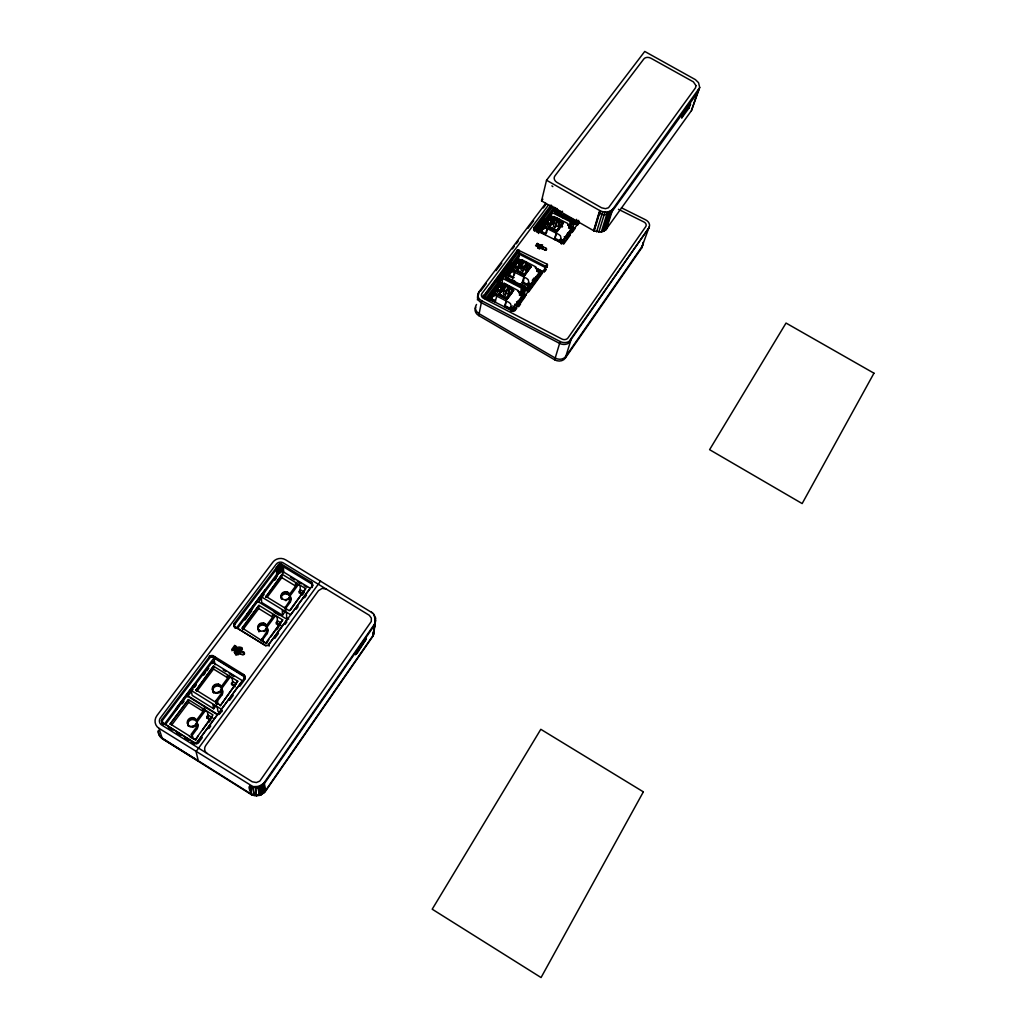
<?xml version="1.0" encoding="UTF-8"?>
<svg xmlns="http://www.w3.org/2000/svg" width="1029" height="1029" viewBox="0 0 1029 1029"><rect width="100%" height="100%" fill="white"/><g stroke="black" fill="none" stroke-linecap="round" stroke-linejoin="round"><path stroke-width="1.5" d="M290.332 610.261L305.677 588.627L282.178 574.298L265.791 597L282.178 574.298M311.285 582.195L312.597 585.874L311.285 582.195L281.727 564.239L278.962 564.342L234.483 622.931L234.239 626.944L234.046 623.754M311.954 584.266L311.98 582.787M312.494 585.269L312.07 587.546L312.61 584.408M312.417 585.025L312.43 583.546M491.708 296.069L492.196 295.336M547.557 265.045L513.574 311.453L483.347 296.198L517.677 249.815L547.016 264.157L547.287 267.386M527.71 288.274L527.838 285.779L529.292 283.798L528.16 279.682L526.514 278.319L513.124 271.45L509.316 273.534L505.869 277.033L527.71 288.274L540.328 271.064L536.533 268.595M509.406 272.389L509.908 271.63M599.675 210.521C603.701 212.759 609.438 212.759 612.744 209.221L699.72 87.516L698.524 82.667L695.398 79.632L644.746 51.45L546.528 180.229L541.55 200.887L594.17 230.985L601.283 232.039L605.579 230.149L691.437 110.643L698.845 88.828L698.138 91.954L611.959 211.691C609.644 215.28 597.167 216.45 599.675 210.521L546.528 180.229M512.674 305.935L514.487 306.874L514.577 307.928L512.275 311.08M483.296 295.207L483.167 297.278L517.484 251.925L547.299 267.141M489.007 299.117L493.123 301.15M491.039 300.236L491.926 299.027L491.54 297.342L490.048 299.349L495.052 301.947L495.656 301.137L491.129 298.796L492.029 297.587M494.1 294.127L492.724 292.789L494.512 290.397L496.402 291.374M576.6 219.344L576.433 221.827L555.12 211.125L556.972 208.655M492.685 293.406L494.512 290.397M495.271 294.95A3.331 2.701 5.5 0 1 494.332 292.995L496.029 290.654A3.331 2.701 5.5 0 1 498.55 290.564L500.364 291.927L498.165 294.873L506.963 299.426L513.818 290.139L508.815 287.567M507.027 299.143L506.86 298.243L499.284 294.32L505.213 286.178L498.538 294.757L507.027 299.143L513.445 290.474L508.969 288.339M505.599 277.496A1.389 1.119 6 0 0 506.088 279.052L526.424 289.509A1.389 1.132 6.9 0 0 528.314 289.175L532.006 282.975L528.417 288.249A1.389 1.132 6.9 0 1 526.514 288.583L506.165 278.113A1.389 1.119 6 0 1 505.676 276.557L509.612 271.476M500.917 290.127L501.11 287.567L504.274 283.322L518.307 290.615L520.545 295.722L523.349 292.249L523.671 289.085L522.526 288.493M502.139 283.863L502.564 278.37L517.42 258.523L524.263 262.022M502.371 291.04L502.576 288.403L505.059 285.625M503.76 286.165L502.564 291.13L503.76 286.165L505.882 287.258L507.233 285.457L509.059 286.396L508.738 290.152M502.859 287.374L504.995 288.467L503.644 290.281L503.348 294.037L505.162 294.976L506.5 293.162L506.821 289.406L508.943 290.512L508.622 294.255L506.5 293.162M541.756 229.107L542.283 228.309M505.162 294.976L505.471 291.22L506.821 289.406M511.696 307.774L510.448 307.131L509.561 308.353L505.02 305.999L504.905 307.427L506.229 300.982L504.429 306.809L510.204 309.806L511.696 307.774L510.487 303.696L508.828 302.32L495.322 295.323L491.54 297.342M507.799 278.962L507.721 279.888L508.519 278.833L507.323 278.216M512.764 290.075C494.576 309.112 521.78 288.969 508.982 288.133M507.503 290.705L507.709 288.21L509.059 286.396M508.365 280.595L508.609 277.791M509.805 273.791L508.802 276.428L509.677 275.245L509.316 273.534M511.76 270.473L510.423 269.135L512.172 266.794L514.037 267.759M507.709 288.21L509.844 289.303L508.622 294.255M510.371 269.765L512.172 266.794M512.056 282.049L512.249 279.772L514.05 280.698L513.844 282.975M510.333 308.571L510.448 307.131M514.397 274.884L514.629 272.222L512.815 278.062L507.85 275.502M517.008 252.195L517.201 250.086M514.513 284.068L514.783 281.033M517.484 251.925L517.677 249.815M512.957 271.244A3.293 2.65 6.3 0 1 512.018 269.328L513.677 267.038A3.293 2.65 6.3 0 1 516.159 266.948L517.574 268.222M518.076 251.822L518.269 249.713M524.713 275.219L524.558 274.319L517.047 270.46L522.848 262.485L516.301 270.897L524.713 275.219L530.99 266.73L526.591 264.402M518.667 251.912L518.86 249.803M518.384 260.376L518.963 254.047L544.997 267.334L544.47 271.797M518.552 266.447L518.796 263.848L521.896 259.707L535.8 266.871L537.948 272.003L539.389 270.048M244.773 677.764L196.629 742.745L193.684 742.488L161.926 722.165L161.965 719.361L210.148 655.795L213.054 655.653L243.564 674.509L244.748 675.924L244.915 679.063L244.748 675.924M245.069 678.137L243.719 675.809L213.286 657.004L210.392 657.145L162.338 720.583L162.904 724.12L162.531 722.911M519.864 268.698L520.25 264.685L522.681 261.958M515.207 305.06L516.622 305.793L518.449 302.77L516.545 301.793M522.372 268.415L520.275 267.334L521.51 262.356L523.62 263.424L524.931 261.662L526.732 262.588L526.346 266.395M520.777 263.463L521.021 260.864L517.201 263L513.522 267.18M520.635 263.527L522.732 264.607L521.42 266.382L521.06 270.177L522.861 271.103L524.173 269.341L524.546 265.533L526.655 266.614L526.269 270.408L524.173 269.341M516.622 305.793L518.449 302.77M521.484 275.206L521.562 274.37L520.854 275.322M520.738 293.316L521.163 289.033L524.906 290.963L524.468 295.233M522.861 271.103L523.234 267.308L524.546 265.533M520.931 293.895L521.021 292.969L522.681 293.818A1.402 1.132 6.6 0 1 523.182 295.4L519.272 301.523L518.063 300.905M521.754 287.052L521.973 284.776L520.185 283.85M521.986 291.374L522.256 288.712L525.69 290.5M523.427 282.306L523.954 277.007L522.102 282.834L527.838 285.779M525.047 268.157L525.292 265.623M522.243 296.802L522.346 295.773M524.571 274.1L530.334 266.318L524.571 274.1L517.06 270.254M524.867 287.734L524.764 288.66L525.549 287.593M526.732 262.588L525.42 264.35L527.53 265.431L526.269 270.408M496.454 289.728L497.02 288.879M496.698 288.827L500.377 283.631A1.389 1.132 5.7 0 1 502.281 283.309L503.927 284.158M529.292 283.798L528.07 283.168L527.916 284.621L522.693 282.049L522.102 282.834M551.055 204.99L533.845 227.898L533.614 230.033L551.75 205.877M561.358 244.092L564.033 239.307L561.474 243.153M538.218 246.175L538.463 244.066L537.267 243.461L537.717 246.87L539.672 246.536M534.09 281.933L535.89 278.962L534.09 281.933L532.688 281.213M537.601 248.028L538.463 244.066M538.321 247.076L539.183 244.619L542.605 244.941L541.949 245.828L539.878 245.584A1.595 1.273 7.4 0 0 539.067 246.69L540.264 248.105L539.595 249.005L538.128 247.835L537.833 245.918M542.103 231.795L541.794 230.059L540.392 231.949L545.28 234.419L545.846 233.66L541.421 231.422L542.27 230.303M546.27 224.592L544.431 223.666L542.682 226.547L544.045 227.242M538.257 270.305L538.36 269.366M544.431 223.666L545.73 225.004M542.978 246.728L545.949 248.246L545.704 250.356L541.691 248.465A1.286 1.029 7.5 0 1 541.215 247.024A1.286 1.029 7.5 0 1 542.978 246.728L542.733 248.851A1.286 1.029 7.5 0 0 541.756 248.696M546.669 232.657L547.145 228.567L545.28 234.419M548.598 224.438L548.354 223.795A3.216 2.547 7.7 0 0 545.923 223.936L544.341 225.994A3.216 2.547 7.7 0 0 544.444 226.727M553.216 221.698L548.753 227.319L557.036 231.499L563.056 223.344L554.811 219.19L548.753 227.319M550.785 223.19L551.107 220.54L554.078 216.553L567.764 223.499L569.757 228.67L571.134 226.804L572.008 227.859L560.831 243.114M551.21 218.148L551.891 212.463L554.682 208.733M545.563 270.588L545.717 269.341M546.772 266.254L547.016 264.157M547.132 266.665L547.389 264.569M552.2 224.065L552.83 221.479M552.496 224.219L553.924 218.843L555.994 219.884L557.268 218.187M374.569 617.246L373.887 614.364L371.495 612.088M375.405 621.812L373.09 635.395L265.058 791.262L262.254 793.719M158.44 730.59A9.801 8.927 -25.3 0 0 162.286 738.668L251.616 794.8L256.491 795.919L261.006 794.89L265.135 791.738L372.987 636.154L374.762 623.433L374.016 629.221M375.109 620.603L375.456 617.76L373.874 614.39M553.087 219.974L555.158 221.016L553.898 222.714L553.422 226.612L555.184 227.499L556.445 225.801L556.933 221.917L559.017 222.959L558.515 226.843L556.445 225.801M372.987 636.154L374.993 623.047L373.038 635.51M375.456 621.58L375.431 617.799L373.9 633.838L374.26 631.459M374.144 632.218L374.234 631.549M555.184 227.499L555.673 223.615L556.933 221.917M557.023 212.952L556.908 213.916L557.654 212.926M557.422 214.739L557.782 211.845L561.139 213.53M561.448 240.001L560.239 239.384L560.046 240.876L554.978 238.291L554.785 239.77L556.316 233.197L554.412 239.05L560.046 241.892L561.448 240.001L560.445 235.834L558.837 234.483L545.666 227.821L541.794 230.059M553.19 221.917L549.486 226.882L556.882 230.612C569.127 214.971 559.352 223.885 557.036 231.499M558.708 221.685L559.043 219.087L557.782 220.785L563.056 223.344M561.037 216.103L561.345 213.749M559.21 242.008L560.239 239.384M562.786 216.978L563.095 214.624M563.3 218.225L563.712 215.087M564.162 217.595L564.471 215.19M566.027 238.342L567.764 235.448L566.027 238.342L564.651 237.648M568.754 219.987L569.076 217.633L570.825 218.521L570.503 220.862M567.468 234.921C568.33 230.535 566.992 236.837 568.008 233.93M568.342 232.618L568.162 233.995M569.371 227.139L569.989 222.701L573.642 224.541L573.012 228.965M569.925 227.19L570.066 226.226M570.658 221.402L571.056 218.521L574.426 220.206M570.941 222.521L570.555 225.287L572.137 223.139L571.018 222.573M535.903 276.582L535.479 277.161L536.675 277.779L540.508 271.746A1.376 1.106 7.4 0 0 540.006 270.203M571.983 224.232L571.674 226.406L570.568 225.84M573.667 221.312L573.539 222.277L574.272 221.274M547.377 223.73L546.219 223.139L546.811 222.251M375.649 620.165L374.273 625.581L264.312 783.674C257.224 795.005 243.461 776.844 251.526 794.337M544.354 225.93L544.881 226.406A3.216 2.547 7.7 0 0 546.836 227.679M568.484 233.3L571.146 229.583L568.471 234.38L567.301 233.776L567.699 233.223M512.043 269.174L512.519 269.727A3.293 2.65 6.3 0 0 515.362 271.18M494.357 292.841L494.82 293.445A3.331 2.701 5.5 0 0 496.814 294.796M477.405 299.851L478.974 291.799L545.743 203.318M621.452 207.794L645.517 219.769A7.64 5.994 11.4 0 1 649.531 225.956L641.517 248.182L565.255 358.169A7.846 6.65 17.5 0 1 554.67 359.803L478.755 315.594L481.713 300.79A7.962 6.483 5 0 1 478.961 291.786M497.2 281.83L497.612 279.914M510.152 264.414L510.5 262.871L497.753 279.862M510.281 264.389L510.718 262.446M237.069 651.769L238.445 654.74M543.608 219.794L543.994 218.212L534.591 230.74M289.651 597.129L288.326 599.65L290.127 596.023A4.039 3.704 -7.1 0 1 290.062 600.139L290.114 602.351L285.882 608.1M274.267 614.622L274.421 617.104L266.652 627.613L266.447 625.285A4.528 4.155 -11.1 0 0 263.964 623.15L262.819 622.931A4.528 4.155 -11.1 0 0 257.842 626.751A4.528 4.155 -11.1 0 0 261.816 631.227L265.148 630.25L267.013 627.33A4.116 3.782 -11.2 0 1 266.923 631.549L267.064 633.658L262.717 639.562M265.148 630.25L265.199 630.996L267.064 628.089A4.103 3.769 -11.2 0 1 266.974 632.295M229.776 677.571L221.634 688.607L221.248 686.459A4.695 4.309 -19.4 0 0 218.714 684.246L217.543 684.028A4.695 4.309 -19.4 0 0 212.347 688.054A4.695 4.309 -19.4 0 0 216.386 692.71L219.82 691.642L221.788 688.594A4.27 3.923 -19.6 0 1 221.647 692.993L221.955 694.922L216.489 702.357M221.749 693.675A4.257 3.91 -19.6 0 0 221.904 689.289L221.389 690.472L221.274 689.777M204.295 706.563L205.208 710.859L196.848 722.178L196.359 720.133A4.785 4.386 -23.7 0 0 193.812 717.882L192.616 717.65A4.785 4.386 -23.7 0 0 187.317 721.805A4.785 4.386 -23.7 0 0 191.381 726.551L194.88 725.458L196.899 722.319A4.36 4 -24 0 1 196.719 726.821L197.131 728.648L191.523 736.275L192.86 737.111L191.072 734.474L196.719 726.821M192.616 726.474L192.77 727.117L195.034 726.101L197.053 722.975A4.348 3.987 -24 0 1 196.861 727.464M554.67 359.803L560.175 341.538A8.052 6.65 8.8 0 0 569.063 341.422L648.682 228.155M593.604 230.65L598.929 212.99M593.887 230.818L599.958 210.688M594.17 230.985L600.254 210.855M495.052 301.947L496.827 296.108M596.588 231.847L602.724 211.73M598.801 232.168L604.975 212.064M601.283 232.039L607.509 211.935M602.891 231.628L609.155 211.537M604.049 231.152L610.326 211.048M565.255 358.169L571.095 339.544M605.579 230.149L611.895 210.045M606.415 229.338L612.744 209.221M373.527 635.022L374.016 633.079M691.437 110.643L699.72 87.516M533.845 227.898L534.398 229.583L562.979 243.641L579.43 221.865M234.226 625.169L279.013 565.86L281.779 565.757L311.26 583.687M236.374 649.531C235.435 646.444 240.747 646.662 242.291 647.987L241.159 649.518C238.445 647.035 234.663 651.756 238.278 653.402L237.133 654.933L235.165 652.965L235.062 649.698L234.303 649.222L233.429 650.405L231.782 649.376L234.663 645.505L236.323 646.534L235.615 649.067L236.374 649.531L239.718 648.411L242.458 649.35M235.062 649.698L234.985 653.299L235.975 655.203M689.057 107.955L690.626 103.98L683.668 113.37L681.661 118.078L689.057 107.955L686.575 106.566M374.466 624.166L264.196 782.606L265.135 791.738M320.546 581.102L196.037 751.62L198.327 760.894L162.286 738.668M195.664 740.34L197.967 736.134M202.7 729.702L212.154 716.814M237.738 681.198L220.322 705.675L237.738 681.198L213.479 666.162L195.909 690.472L213.479 666.162M266.575 643.652L268.839 639.549M270.691 637.028L282.692 619.934L258.948 605.361L242.085 627.922L266.061 643.344M208.887 722.294L210.778 719.721M276.75 629.774L278.602 627.253M302.565 594.582L304.365 592.125M511.014 311.041L523.002 294.706L518.565 291.94M511.567 311.221L514.629 307.054M568.638 233.377L572.188 228.528A1.351 1.068 8.6 0 0 571.674 227.036L568.33 225.39M519.272 301.523L523.079 296.313A1.389 1.132 6.6 0 0 522.578 294.744M536.675 277.779L540.405 272.685A1.376 1.106 7.4 0 0 539.891 271.142M568.471 234.38L572.06 229.493A1.351 1.068 8.6 0 0 571.545 228.001M578.735 220.36L576.96 222.778A1.351 1.055 8.8 0 1 575.147 223.087L555.3 213.119A1.338 1.055 8 0 1 554.798 211.64M221.852 711.695L221.428 709.277L242.368 680.683L212.283 662.033L191.06 690.356L192.204 695.398L213.685 708.775L217.814 703.18L217.466 701.276L216.141 700.453L221.647 692.993M268.196 645.415L287.194 619.471L257.739 601.412L237.519 628.385L265.906 645.878M544.997 267.334L546.618 265.135M233.905 624.654L235.229 626.931L265.431 645.492L267.823 645.543L312.096 586.067M202.301 737.549L198.558 742.681L198.275 741.51M208.861 728.583L210.739 726.024M219.177 714.499L221.981 710.653M229.48 700.415L233.236 695.282M239.796 686.317L244.478 679.912M274.743 638.494L278.473 633.401M285.007 624.487L286.872 621.928M296.211 609.194L298.076 606.647M304.61 597.733L306.475 595.186M514.886 310.784L516.751 308.224M518.629 305.664L525.189 296.699M542.489 273.058L528.739 291.85L502.564 278.37M563.712 244.053L570.285 235.075M572.15 232.503L574.967 228.657L567.867 225.081M579.263 222.791L577.423 225.3L551.891 212.463M518.629 306.732L520.52 304.134M544.251 271.733L546.142 269.135M522.179 289.329L522.861 288.377M570.722 223.319L571.378 222.431M519.311 295.079L520.198 293.882M527.195 284.364L528.07 283.168M536.726 271.386L537.588 270.215M568.561 228.078L569.384 226.946M195.137 740.005L212.977 714.923L188.448 699.617L169.914 724.21M266.022 642.662L282.692 619.934M305.677 588.627L289.419 610.776L265.739 596.28M534.012 277.997L532.276 280.351L534.167 281.316M196.423 720.339L203.073 711.335L202.533 708.942L207.395 711.965L208.012 715.001L212.952 718.088M221.299 686.652L227.782 677.892L227.37 675.358L232.181 678.343L232.631 681.532L231.512 684.555L235.178 686.832M266.511 625.478L272.685 617.117L272.492 614.364L277.2 617.246L277.367 620.744L276.196 623.793L279.785 626.005M297.188 583.597L297.24 586.183L289.663 596.434L289.612 594.196L295.632 586.054L295.555 583.186L300.211 586.028L300.236 589.668L299.04 592.73L302.59 594.903M562.014 227.139L562.593 226.354M504.429 306.809L505.02 305.999M554.412 239.05L554.978 238.291M261.739 639.395L266.923 631.549M284.982 607.843L290.062 600.139M190.777 737.549L192.41 735.311M215.871 703.45L217.466 701.276M261.25 596.717L290.654 614.737L310.102 588.189L280.968 570.426L261.25 596.717L261.675 602.479L282.486 615.239L285.547 611.085M238.754 653.955C232.991 648.309 238.998 657.582 240.169 651.82L240.413 653.814M508.943 290.512L509.844 289.303M526.655 266.614L527.53 265.431M559.017 222.959L559.853 221.827L558.515 226.843M527.838 265.894L528.533 264.955M559.93 222.573L560.599 221.672M210.623 720.313L206.919 717.998L208.45 715.914M234.149 652.296L235.345 650.675L235.088 648.669L233.905 650.495M520.275 267.334L521.15 266.164M552.612 223.872L553.448 222.74M512.815 278.062L513.407 277.264M562.503 211.254L561.963 211.987L557.113 209.556L555.12 211.125M537.279 245.635L536.778 246.33L535.582 245.725L537.267 243.461M236.207 652.386L237.635 650.238M501.856 284.428L500.493 285.367L501.972 283.387L504.454 284.673M518.539 262.073L519.413 260.916M550.669 219.061L551.493 217.942M495.322 295.323L498.859 290.68M513.124 271.45L516.468 267.064M545.537 228.091L548.971 223.795A3.228 2.547 7.7 0 0 551.222 220.759L551.107 220.54M231.962 650.74L234.844 646.881L234.663 645.505M500.068 291.773L502.576 288.403M520.25 264.685L515.941 271.013L524.649 275.489L531.363 266.408L526.411 263.861M552.534 221.338L548.406 227.422L556.985 231.744L563.429 223.036L554.875 218.727L553.512 220.566M235.615 649.067L236.323 646.534M498.538 294.757L505.188 286.384M516.301 270.897L521.523 263.9M206.919 717.998L206.662 716.801L208.012 715.001M182.12 703.823L183.998 701.315M187.329 696.865L193.079 689.186M194.417 687.411L196.32 684.864M203.639 675.088L205.556 672.529M206.79 670.895L208.694 668.361M212.283 663.564L214.199 661.004M244.915 619.998L251.796 610.827M258.343 602.068L264.144 594.338M274.666 580.292L276.595 577.719M485.341 299.105L519.774 253.134M536.032 231.435L554.207 207.176M486.678 299.388L519.105 256.054M537.228 231.847L555.351 207.626M487.579 298.397L499.914 281.907L510.95 287.593M537.048 232.297L549.409 215.781L553.666 217.929M188.448 699.617L170.261 723.94L194.995 739.427M242.162 628.616L258.948 605.361M487.875 300.365L491.733 295.194M539.106 231.834L541.987 228.155M546.502 222.213L549.949 217.325A1.351 1.068 7.8 0 1 551.776 217.029M556.702 208.308L554.927 210.675A1.351 1.055 8 0 0 555.428 212.154L575.275 222.123A1.351 1.068 8.8 0 0 577.102 221.827M488.595 300.249L501.097 283.412L501.972 283.387M505.869 277.033L518.629 259.964L521.986 261.147M538.399 233.493L550.644 217.106L551.583 216.952L550.193 218.817L554.078 216.553M171.534 725.252L188.654 702.344L188.59 700.247M196.848 691.372L213.53 669.056L213.595 666.818M242.883 629.748L258.716 608.551L258.999 606.081M267.399 596.936L281.817 577.629L282.216 575.044M494.679 293.149L492.441 296.133L496.222 294.114M495.875 290.808L499.592 286.564L503.387 284.506M512.378 269.444L510.204 272.363L514.011 270.267M519.516 259.887L518.063 261.829L521.896 259.707M544.74 226.123L542.643 228.927L546.515 226.689M545.923 223.936L549.357 219.936L553.242 217.672M163.945 724.686L215.022 656.592M236.22 628.333L276.698 574.375A5.004 4.553 -6.2 0 1 280.685 572.343M483.862 298.243L519.272 251.025M534.347 230.933L552.779 206.366M175.74 709.122L194.558 684.028L194.79 685.198M264.787 590.414L247.32 613.696L247.436 614.815M175.998 710.1L178.814 706.344M187.265 695.064L191.021 690.047M251.089 610.094L252.941 607.483M259.359 598.917L262.112 595.238M500.145 277.766L502.872 274.126M536.096 229.814L539.852 224.811M499.078 279.322L502.834 274.319M539.26 225.724L542.823 220.965M480.53 291.168L486.331 283.477M495.991 270.666L501.779 262.987M512.403 248.902L514.333 246.33M516.275 243.77L518.204 241.21M527.864 228.399L533.652 220.72M543.312 207.909L546.219 204.064M548.676 204.784L482.009 293.368A4.425 3.601 5 0 0 483.54 298.359L561.924 339.043A4.463 3.692 8.8 0 0 567.995 337.936L645.71 226.663A4.232 3.331 11.4 0 0 643.948 222.007L618.442 209.311M541.55 200.887L542.875 199.163M289.072 598.904L289.098 598.068M265.919 629.491L266.009 630.185M195.857 725.278L195.754 724.583M218.778 692.273L218.894 692.967L219.936 692.337L220.63 690.845M261.006 794.89L264.08 792.253L263.192 783.674L264.221 782.58L265.096 791.16M289.612 594.196L289.548 594.016A4.45 4.065 -7 0 0 287.091 591.919L285.959 591.701A4.45 4.065 -7 0 0 281.084 595.418A4.45 4.065 -7 0 0 285.033 599.817L288.3 598.865M500.493 285.367L504.274 283.322M158.183 731.143A9.814 8.939 -25.2 0 0 162.093 738.037L251.552 794.298L256.427 795.404L259.154 794.967L258.163 786.452L252.954 786.632L254.137 795.687M372.768 613.143L285.599 559.802A9.158 8.296 -5.6 0 0 272.891 562.117L156.987 715.528A10.02 9.107 -24.3 0 0 159.019 728.339L252.967 786.593L254.073 795.121L260.954 794.324L260.003 785.796L258.138 786.49L259.205 795.546M497.38 289.522L497.753 289.496A3.331 2.701 5.5 0 1 500.608 290.975M498.512 291.053L498.821 291.027A3.344 2.714 5.5 0 0 501.226 287.798L501.11 287.567M515.027 265.894L515.4 265.881A3.293 2.65 6.3 0 1 518.23 267.321M516.249 267.27L516.558 267.244A3.306 2.65 6.4 0 0 518.912 264.093L518.796 263.848M547.274 222.727L547.634 222.701A3.216 2.547 7.7 0 1 549.91 223.55M512.751 290.281L513.445 290.474M530.99 266.73L526.565 264.62M570.876 222.663L574.221 224.348M569.166 226.431L572.008 227.859M549.357 219.936L551.621 221.081M553.898 222.714L555.673 223.615M542.746 225.917L544.598 226.843M549.512 226.663L556.908 230.393M566.31 235.384L567.686 236.078M564.252 236.773L566.117 237.712M562.889 239.783L564.072 240.387M326.386 589.141L322.128 588.395L318.514 590.633L205.787 745.433A6.213 5.75 -26.1 0 0 207.163 753.498L252.285 781.783L256.388 782.542L259.81 781.088L371.289 621.477L371.328 618.069L369.27 615.265L283.284 562.914A5.094 4.605 -5.6 0 0 279.489 562.233L278.718 562.439A5.094 4.605 -5.6 0 0 276.222 564.201L160.46 717.843A5.569 5.068 -24.4 0 0 159.379 720.93L159.444 721.728A5.569 5.068 -24.4 0 0 161.604 724.969L207.163 753.498M535.196 267.617L543.402 271.81M536.263 268.981L540.328 271.064M517.201 263L519.504 264.17M521.42 266.382L523.234 267.308M514.629 265.315L514.05 266.177L515.233 266.794M514.166 265.199L517.909 260.183A1.376 1.106 6.5 0 1 519.786 259.861M512.12 267.424L513.51 268.132M534.424 278.859L535.826 279.579M510.423 269.135L512.288 270.1M530.887 283.425L532.083 284.03M508.918 274.962L514.153 277.547M522.217 284.789L525.665 286.564M515.426 283.387L519.555 285.522M522.205 291.657L523.349 292.249M517.844 291.156L526.128 295.413M501.097 283.412L503.837 284.814M518.899 292.583L523.002 294.706M499.592 286.564L501.92 287.76M503.644 290.281L505.471 291.22M492.724 292.789L494.615 293.767M494.473 291.014L495.875 291.747M516.97 302.655L518.384 303.388M499.297 294.114L506.885 298.037M514.783 304.198L516.674 305.189M491.926 299.027L495.322 300.79M505.792 306.218L509.201 307.98M481.713 300.79L560.175 341.538M299.478 582.453L301.806 583.867M290.474 577.243L294.706 579.867M297.291 581.411L300.018 583.07M304.108 585.565L306.835 587.225M281.817 577.629L295.632 586.054M300.236 589.668L303.799 591.842M299.027 591.289L302.59 593.476M284.956 607.071L286.242 607.856L286.306 610.043L285.033 609.258M274.126 612.152L278.833 615.033M258.716 608.551L272.685 617.117M277.367 620.744L280.968 622.944M276.132 622.416L280.93 625.362M288.725 619.059L286.654 617.786L286.499 612.885L282.293 610.313L282.486 615.239M261.688 638.649L262.987 639.446L263.141 641.543M260.491 639.909L264.736 642.52M240.336 650.045L243.783 652.167A1.595 1.466 -14.6 0 1 244.156 654.2A1.595 1.466 -14.6 0 1 241.956 654.637L238.509 652.502A1.595 1.453 -14.7 0 1 238.136 650.482A1.595 1.453 -14.7 0 1 240.336 650.045L240.503 651.396L243.937 653.518A1.582 1.453 -14.7 0 1 244.452 654.084M234.844 646.881L236.49 647.897M235.448 647.704L236.207 648.167M235.242 651.048L234.303 649.222M236.181 652.18L238.728 653.762M229.081 673.043L233.892 676.014M223.152 669.892L225.956 671.615M229.917 674.072L233.969 676.593M213.53 669.056L227.782 677.892M232.631 681.532L236.297 683.809M231.319 683.295L235.011 685.571M195.767 689.842L220.219 705.058M215.704 702.807L217.878 704.158M191.06 690.356L221.428 709.277M220.129 712.788L217.994 711.451L217.222 707.193L212.874 704.492L213.685 708.775M187.767 696.299L217.698 714.962M188.654 702.344L203.073 711.335M206.662 716.801L210.392 719.117M189.375 736.391L193.761 739.144M187.574 738.835L189.773 740.198M168.306 727.516L172.357 730.063M176.409 732.609L180.461 735.156M184.513 737.703L188.564 740.25M191.265 741.948L193.979 743.645L193.684 742.488M251.243 794.156L249.931 786.413M551.917 185.889L552.817 186.622M289.972 598.016L290.139 596.807A4.039 3.692 -7.1 0 1 290.5 597.45M266.845 627.844L267.154 629.465A4.103 3.769 -11.3 0 1 267.064 633.658M221.685 689.031L222.11 690.536A4.245 3.91 -19.7 0 1 221.955 694.922M196.835 722.718L197.324 724.159A4.335 3.975 -24.1 0 1 197.131 728.648M505.779 284.094L506.95 285.946M289.638 594.994L289.573 594.801A4.438 4.065 -7 0 0 287.117 592.717L285.985 592.498A4.438 4.065 -7 0 0 282.075 599.174L282.049 598.389M289.663 596.434L289.612 596.241A4.425 4.052 -7.1 0 0 287.155 594.157L286.036 593.939A4.425 4.052 -7.1 0 0 281.2 598.698M266.562 626.237L266.498 626.044A4.515 4.142 -11.1 0 0 264.016 623.921L262.884 623.69A4.515 4.142 -11.1 0 0 259.707 631.266M266.652 627.613L266.588 627.42A4.502 4.142 -11.2 0 0 264.119 625.31L262.974 625.079A4.502 4.142 -11.2 0 0 258.047 629.98M159.019 728.339L162.093 738.037M161.283 720.519L162.17 723.4L161.592 720.789M161.63 720.3L162.003 721.522M161.965 719.361L162.338 720.583M221.415 687.346L221.364 687.153A4.682 4.296 -19.4 0 0 218.83 684.954L217.659 684.722A4.682 4.296 -19.4 0 0 215.331 693.16M221.634 688.607L221.569 688.414A4.669 4.296 -19.5 0 0 219.048 686.227L217.878 685.983A4.669 4.296 -19.5 0 0 213.042 692.221M196.578 720.995L196.513 720.789A4.785 4.386 -23.8 0 0 193.966 718.538L192.77 718.319A4.785 4.386 -23.8 0 0 190.352 726.963M188.243 725.033L188.41 725.677M194.597 742.874L194.893 744.031M196.629 742.745L196.912 743.903M191.857 726.513L192.011 727.169M197.555 742.243L197.825 743.401M193.529 717.83L193.966 719.683M193.812 726.101L193.966 726.744M194.88 725.458L195.034 726.101M196.372 723.528L196.513 724.184M196.68 722.062L196.835 723.04M213.286 691.218L213.646 693.147M209.35 656.386L209.582 657.724M210.148 655.795L210.392 657.145M211.099 655.46L211.344 656.811M216.141 700.453L216.27 701.135M216.862 692.671L216.978 693.366M212.103 655.422L212.334 656.759M215.035 664.863L213.839 657.84L243.989 676.503L244.31 679.269M218.444 684.195L218.765 686.163M213.054 655.653L213.286 657.004M217.608 692.633L217.724 693.327M219.82 691.642L219.936 692.337M221.582 688.337L221.698 689.353M251.616 794.8L250.369 785.719L251.552 794.234M236.451 652.064L236.683 653.852M234.522 626.314L234.702 627.729M237.184 649.891L237.352 651.241M256.401 795.443L255.359 786.863L256.491 795.919M235.229 626.931L235.397 628.333M238.509 652.502L238.677 653.852A1.582 1.453 -14.8 0 1 238.304 651.833A1.582 1.453 -14.8 0 1 240.503 651.396M234.483 622.931L234.663 624.346M244.285 675.127L244.426 676.426M243.564 674.509L243.719 675.809M243.783 652.167L243.937 653.518M260.929 794.427L259.977 785.822L263.192 783.674L264.119 792.819M262.279 793.629L261.353 785.076L262.331 794.195M247.282 613.593L247.423 614.995M374.054 629.105L374.209 631.574M258.793 629.787L258.974 631.909M263.694 623.098L263.848 625.246M264.131 630.841L264.183 631.587M269.058 644.771L269.148 646.135M264.749 590.299L264.852 591.739M266.794 627.085L266.858 628.153M266.524 628.462L266.575 629.221M276.942 568.24L277.29 575.983M276.364 567.262L276.724 574.992M277.457 566.194L277.804 573.95M278.923 565.474L279.181 573.243M278.203 564.882L278.267 566.4M278.126 565.796L278.46 573.552M279.618 565.294L279.939 573.05M278.962 564.342L279.013 565.86M280.402 565.204L280.647 571.404M279.862 564.033L279.914 565.564M281.972 565.371L282.203 571.571M281.2 565.23L281.431 571.429M280.814 564.008L280.866 565.526M282.705 565.616L282.988 573.359M281.727 564.239L281.779 565.757M283.399 565.963L283.618 572.163M289.921 596.576L289.908 595.778M285.483 599.791L285.509 600.576M286.821 591.868L286.885 594.106M286.203 599.766L286.216 600.55L287.31 599.444M266.948 629.233L266.948 629.542A4.502 4.142 -11.2 0 1 266.678 630.61M221.904 690.305L221.904 690.626A4.669 4.296 -19.5 0 1 221.608 691.732M197.118 723.914L197.118 724.236A4.772 4.373 -23.9 0 1 196.796 725.381M642.984 242.458A7.473 6.02 19.6 0 1 642.199 246.253L565.809 356.394A7.859 6.663 17.5 0 1 555.197 358.015L479.128 313.729A7.846 6.573 13.1 0 1 476.517 304.455M648.836 227.165A7.627 5.994 11.4 0 1 648.81 227.949L568.484 343.274A8.026 6.637 8.8 0 1 559.609 343.39L481.328 302.706A7.949 6.483 4.9 0 1 478.588 293.728M545.949 248.246A1.286 1.029 7.6 0 1 546.425 249.674A1.286 1.029 7.6 0 1 544.675 249.983M538.874 248.465A1.595 1.273 7.4 0 1 539.646 247.706M478.755 315.594A7.833 6.56 13.1 0 1 475.681 307.066M642.392 245.185A7.46 6.02 19.6 0 1 641.517 248.182M501.522 284.055A1.389 1.132 5.7 0 1 502.216 284.236M517.819 261.134A1.376 1.106 6.5 0 1 519.696 260.813M545.28 227.923A3.216 2.547 7.7 0 1 544.765 227.37M188.101 725.908A4.772 4.373 -23.9 0 1 193.066 719.515L194.237 719.734A4.772 4.373 -23.9 0 1 196.796 721.985M290.718 598.145A4.039 3.692 -7.1 0 1 290.075 600.923M290.757 599.573A4.026 3.692 -7.2 0 1 290.114 602.351M282.242 572.497A5.004 4.553 -6.2 0 1 282.975 572.741M514.487 306.874L511.632 310.861L514.487 306.874M695.99 85.626L695.488 87.838L608.512 207.729L605.502 208.681L601.631 207.819L557.011 182.416A5.75 4.553 16 0 1 554.927 175.895L643.82 58.975A5.415 4.052 18.3 0 1 650.984 58.267L693.392 81.87L695.99 85.626M355.378 654.585L357.127 653.312L366.388 638.752L355.378 654.585M643.357 791.854L541.061 977.55L432.206 909.199L540.804 729.304L643.357 791.854M873.968 373.193L802.157 503.567L709.598 449.673L786.027 323.055L873.968 373.193M217.698 714.37L196.192 743.735L165.476 724.493L187.278 695.411L217.698 714.37"/></g></svg>
